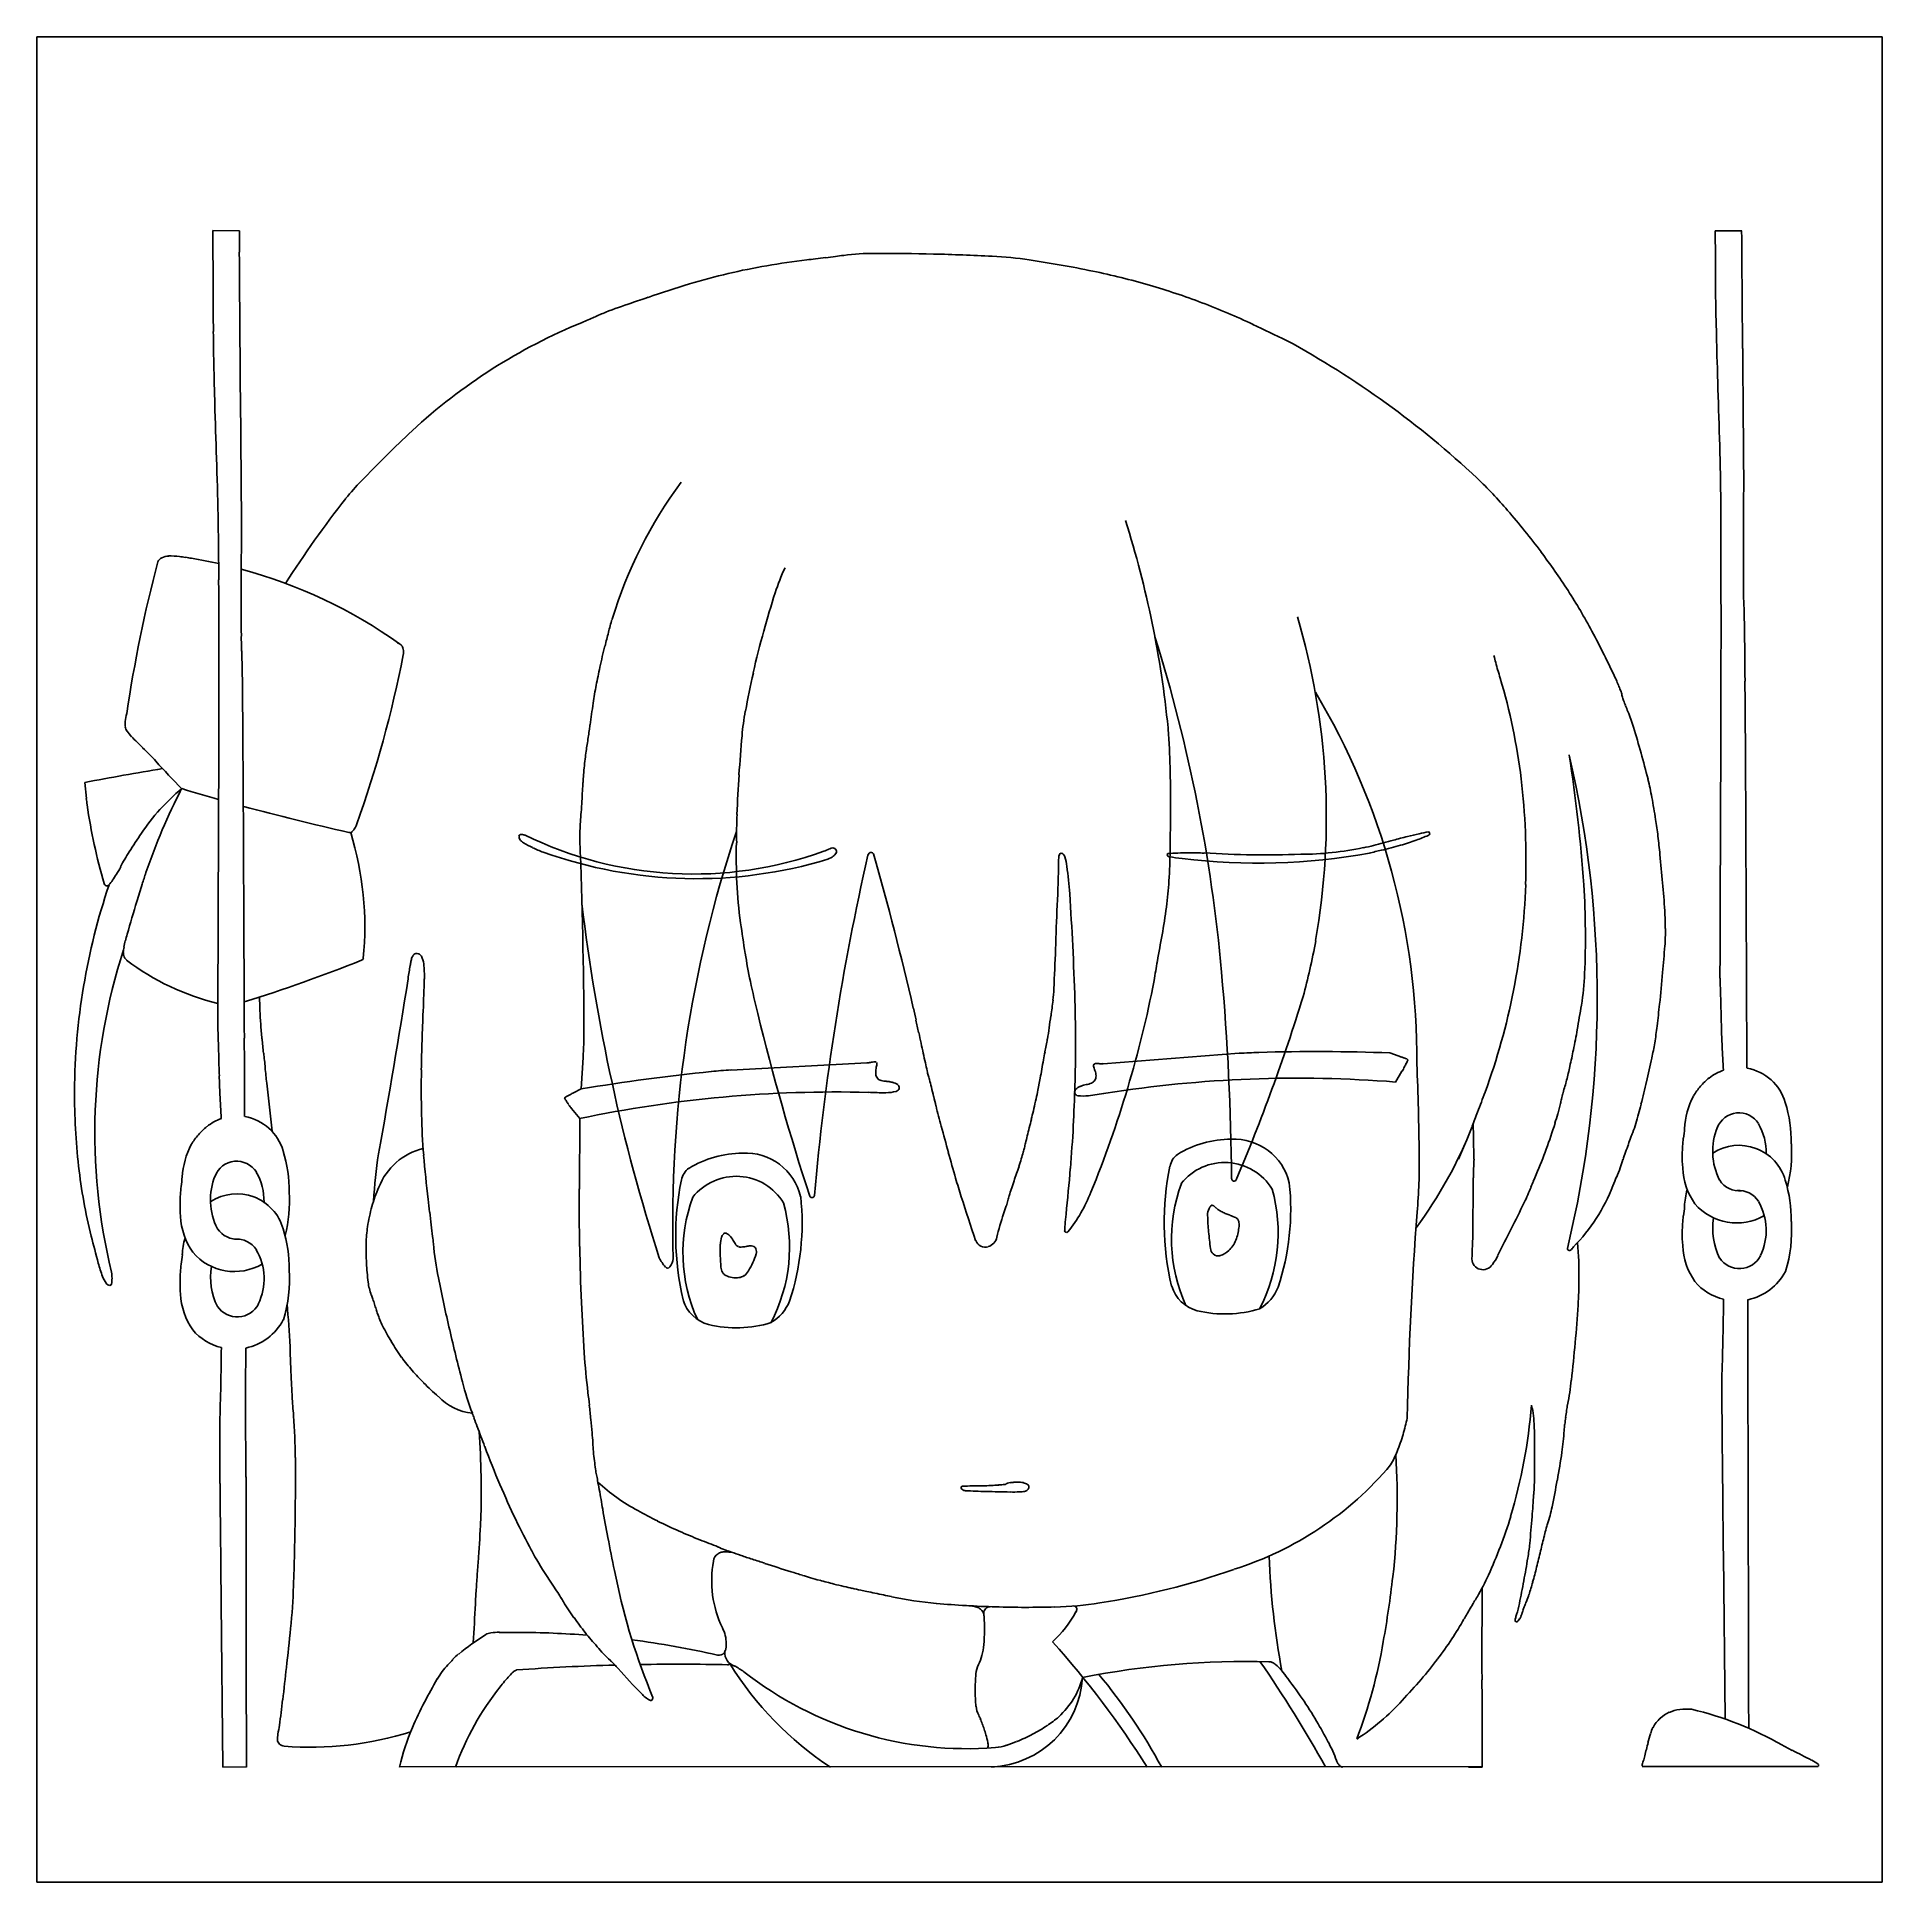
# Model space of a CAD drawing. Extents: x -50 to 50, y -50 to 50.
import ezdxf

# ---------------------------------------------------------------- set-up
doc = ezdxf.new("R2010")
doc.units = 0
doc.header["$MEASUREMENT"] = 0
doc.layers.get('0').update_dxf_attribs({"linetype": 'CONTINUOUS'})

msp = doc.modelspace()

# ---------------------------------------------------------------- linework, layer by layer
at = {"linetype": 'CONTINUOUS'}
for p, q in [((50, 50), (-50, 50)), ((-50, 50), (-50, -50)), ((50, -50), (50, 50)), ((40.96, 39.49), (42.39, 39.49)), ((-30.35, -43.76), (28.32, -43.73)), ((37.01, -43.73), (46.54, -43.73)), ((-50, -50), (50, -50))]:
    msp.add_line(p, q, dxfattribs=at)
for p, q in [((-40.45, 36.27), (-40.46, 39.5)), ((-40.46, 39.5), (-39.02, 39.49)), ((40.96, 38.9), (40.96, 39.49)), ((-47.32, 8.72), (-47.41, 9.59)), ((-20.4, -5.31), (-20.5, -7.01)), ((-5, -5.6), (-12.39, -5.99)), ((7.78, -5.65), (15.16, -5.08)), ((23.33, -5.06), (23.78, -5.22)), ((23.98, -6.05), (23.62, -6.64)), ((-20.5, -7.01), (-20.92, -7.22)), ((-21.02, -8.08), (-20.58, -8.62)), ((-20.58, -8.62), (-20.6, -12.44)), ((41.49, -41.16), (41.4, -32.26)), ((-39.92, -43.78), (-40.01, -34.89)), ((28.32, -43.78), (28.32, -41.62)), ((-38.64, -43.76), (-39.92, -43.78)), ((27.59, -43.78), (27.96, -43.78)), ((27.96, -43.78), (28.32, -43.78))]:
    msp.add_line(p, q)
for points in [[(-42.15, 9.26, 0.00398), (-40.15, 8.68, 0.00398)], [(-38.81, 8.3, 0.01125), (-33.1, 6.89, 0.05308), (-33, 6.87)]]:
    msp.add_lwpolyline(points, format="xyb")
for centre, radius, start, end in [((911.91, 31.85), 950.96, 179.53968, 179.6096), ((21580.31, 201.43), 21538.53, 180.430801, 180.447766), ((21498.9, 198.81), 21538.53, 180.42691, 180.447766), ((-28.88, 211.68), 174.98, 276.9185, 277.1003), ((-28.29, 206.9), 170.18, 277.1003, 277.2829), ((-15.91, 110.08), 72.56, 277.2829, 277.6282), ((-4.59, 25.56), 12.71, 89.9699, 97.6282), ((-4.65, -94.29), 132.56, 88.5997, 89.97), ((-4.41, -84.2), 122.47, 87.1044, 88.5998), ((0.73, 17.37), 20.77, 81.5489, 87.1043), ((349.91, 39.87), 308.95, 180.1806, 180.5963), ((-4.06, 1.16), 37, 103.2402, 106.611), ((-4.48, 2.96), 35.15, 99.7755, 103.2402), ((-3.64, -1.93), 40.11, 96.6373, 99.7755), ((-19.57, 134.93), 97.67, 276.6373, 276.9185), ((-5.34, -23.46), 62.05, 78.318, 81.5488), ((-1.12, -3.06), 41.22, 73.9285, 78.3179), ((268.5, 37.25), 308.95, 180.1806, 180.5963), ((-0.25, -11.61), 50.32, 106.6109, 109.2876), ((0.1, 1.16), 36.82, 69.2651, 73.9285), ((243.95, 38.77), 202.99, 180.5964, 181.1659), ((-3.4, -2.45), 40.71, 112.791, 113.7398), ((-10.11, 11.78), 25, 107.8911, 111.2476), ((-33.9, 84.43), 51.44, 288.2538, 288.7875), ((-35.41, 88.85), 56.11, 288.7875, 289.2876), ((-0.22, 0.32), 37.72, 64.6848, 69.2651), ((162.54, 36.14), 202.99, 180.5964, 181.1659), ((-8.8, 6.07), 30.75, 112.2556, 132.745), ((1.68, -14.01), 53.34, 113.7398, 114.5147), ((-113.14, -238.39), 301.79, 64.3015, 64.6849), ((304.81, 40.01), 263.86, 181.1659, 181.6529), ((-6.34, -10.57), 50.26, 46.8237, 61.388), ((6381.58, 82.66), 6339.33, 180.447826, 180.513372), ((223.4, 37.38), 263.86, 181.1659, 181.6529), ((861.71, 56.08), 820.99, 181.6529, 181.86191), ((6300.17, 80.04), 6339.33, 180.447826, 180.513372), ((780.3, 53.45), 820.99, 181.6529, 181.86191), ((-176.64, 22.32), 217.91, 0.2324, 1.8619), ((-1.16, -2.54), 42.25, 132.434, 135.0485), ((33.17, -36.81), 90.76, 135.0485, 136.2753), ((-258.05, 19.7), 217.91, 0.2324, 1.8619), ((11.44, 8.72), 24.03, 40.5427, 46.2656), ((-20.35, 14.38), 16.71, 136.2752, 140.5708), ((4.69, 11.25), 24.59, 143.5426, 163.0013), ((287.42, 22.5), 244.94, 179.2135, 180.5531), ((11.69, -10.46), 57.24, 141.7414, 147.4055), ((-9.14, -8.89), 51.12, 37.3137, 40.5427), ((206.01, 19.88), 244.94, 179.2135, 180.5531), ((-43.75, 7.11), 55.32, 5.6435, 17.553), ((-1196.62, 18.18), 1237.89, 359.78196, 0.23253), ((5.94, 2.6), 32.15, 32.7441, 37.3139), ((30.16, 2.19), 76.11, 165.264, 171.5788), ((-43.02, 21.35), 0.47, 116.9864, 154.9892), ((-42.83, 20.98), 0.885, 91.5415, 116.9864), ((-42.75, 17.69), 4.18, 83.4966, 91.5415), ((-43.2, 13.73), 8.16, 81.1774, 83.4966), ((-43, 14.97), 6.91, 78.5484, 81.1775), ((-46.13, -5.28), 27.4, 77.3822, 80.5449), ((-46.13, -5.28), 27.4, 54.8219, 74.7503), ((1.12, 16.32), 11.66, 155.0986, 162.255), ((-1278.03, 15.56), 1237.89, 359.78196, 0.23253), ((85.13, 20.72), 42.65, 180.7812, 181.8476), ((41.25, 3.47), 53.8, 162.255, 164.5555), ((6.13, 2.73), 31.92, 28.1555, 32.7441), ((-14.84, 17.49), 57.38, 0.6187, 1.8476), ((19.54, 7.5), 39.9, 164.0972, 165.1375), ((-18.73, 7.7), 38.61, 350.0419, 16.3629), ((-1469.96, 1.78), 1512.59, 0.50382, 0.61864), ((3.72, 18.09), 42.65, 180.7812, 181.8476), ((-30.56, 16.73), 0.433, 43.9703, 75.345), ((-30.52, 16.77), 0.375, 9.0327, 43.9703), ((30.39, 4.62), 51.12, 165.1375, 166.0013), ((44.72, 2.52), 57.4, 164.5555, 166.8933), ((-71.7, -8.32), 86.24, 5.0811, 17.4127), ((-9.48, -5.63), 49.63, 24.8589, 28.1555), ((-96.25, 14.87), 57.38, 0.6187, 1.8476), ((-91.1, 28.3), 62.08, 340.2329, 349.0497), ((-31.13, 16.67), 0.994, 350.1006, 9.0327), ((34.74, 3.54), 55.61, 166.0012, 167.2214), ((52.93, 22.37), 24.68, 193.8297, 194.7361), ((55.86, 23.14), 27.71, 194.7361, 195.649), ((-1551.37, -0.84), 1512.59, 0.50382, 0.61864), ((7.47, 9.72), 27.64, 167.2213, 169.2796), ((26.58, 6.74), 38.76, 166.8932, 170.0306), ((54.09, 22.65), 25.87, 195.649, 196.6102), ((-2.35, 5.81), 33.03, 6.9073, 16.6101), ((23.7, 9.75), 13.06, 23.4399, 24.859), ((-1360.55, 2.74), 1403.17, 0.35625, 0.50385), ((7.41, 9.74), 27.58, 169.2795, 171.3407), ((-14.2, -5.48), 38.99, 359.7374, 30.804), ((27.71, 11.48), 8.69, 21.5146, 23.44), ((26.28, 10.92), 10.22, 20.1499, 21.5147), ((35.65, 14.36), 0.243, 0, 20.1498), ((36.17, 14.36), 0.274, 180, 198.0798), ((47.93, 18.2), 12.65, 198.0798, 199.228), ((45.85, 17.48), 10.44, 199.2279, 200.8922), ((-28.67, 10.09), 16.78, 168.8313, 170.3853), ((34.62, 5.59), 55.1, 171.3407, 172.5687), ((4.01, 10.71), 15.86, 170.0306, 174.859), ((50.84, 19.38), 15.78, 200.8922, 202.1137), ((26.82, 9.62), 10.15, 16.9907, 22.1137), ((9647.84, -29.99), 9606.67, 179.740803, 179.827153), ((-44.41, 12.76), 0.811, 170.3853, 189.9163), ((-44.6, 12.72), 0.624, 189.9162, 213.6829), ((-43.4, 13.52), 2.06, 213.6829, 224.4962), ((-19.07, 37.43), 36.17, 224.4962, 225.8365), ((-1441.96, 0.12), 1403.17, 0.35625, 0.50385), ((-102.95, 24.5), 83.76, 351.2444, 351.5094), ((-94.59, 23.25), 75.31, 351.5093, 351.7756), ((-37.2, 14.96), 17.32, 351.7757, 352.5686), ((81.24, 3.76), 93.4, 174.859, 176.1596), ((-14.9, 10.29), 26.3, 2.6051, 4.9313), ((-22.86, -5.56), 62.1, 15.6481, 16.9906), ((-60.76, -5.5), 23.67, 44.5111, 45.8364), ((-53.48, 1.66), 13.46, 42.489, 44.511), ((-8.92, 9.58), 11.44, 170.9413, 172.9585), ((-89.32, 22.4), 69.97, 350.9412, 351.2444), ((-33.79, 9.43), 45.21, 0.8743, 2.6051), ((-23.21, -2.09), 57.77, 346.4158, 13.1799), ((-48.75, -1.76), 82.79, 4.0205, 8.9267), ((-21.4, -5.15), 60.58, 14.2576, 15.648), ((-1892.99, -0.57), 1935.62, 0.24035, 0.35632), ((-2.8, -228.47), 242.21, 99.598, 100.6136), ((-5.62, 45.07), 51.16, 222.1388, 224.4314), ((9566.43, -32.61), 9606.67, 179.740803, 179.827153), ((-7.23, 8.91), 13.19, 175.2146, 177.0427), ((4.73, 7.91), 25.19, 174.088, 175.2146), ((4.39, 7.94), 24.85, 172.9584, 174.088), ((78.8, 3.92), 90.95, 176.1596, 177.5182), ((-142.48, 7.77), 153.92, 0.1792, 0.8743), ((-35.15, 0.75), 11.02, 129.478, 146.4558), ((-11.22, -6.59), 34.76, 152.8681, 161.0184), ((-174.96, 18.32), 154.8, 356.3904, 356.6012), ((-77.86, 12.56), 57.53, 356.6013, 357.0427), ((-5.83, 5.39), 36.53, 357.9103, 6.9073), ((24.06, 6.4), 13.67, 10.0581, 14.2577), ((-37.26, 9.8), 10.12, 186.0828, 188.0632), ((-13.47, 13.44), 34.19, 188.5191, 195.8349), ((-1974.4, -3.2), 1935.62, 0.24035, 0.35632), ((-183.25, 18.85), 163.11, 356.1814, 356.3904), ((-115.35, 7.86), 126.78, 359.1227, 0.1792), ((-39.24, -4.83), 77.96, 9.1678, 10.0582), ((-34.58, 8.41), 2.23, 317.8846, 322.9039), ((-33.5, 7.59), 0.871, 322.9038, 340.8123), ((-6.84, 6.47), 13.74, 175.8837, 179.8521), ((-122, 14.76), 101.72, 355.8837, 356.1814), ((12.26, 6.81), 24.34, 177.5182, 181.1397), ((11.73, 3.4), 26.33, 7.1676, 9.1679), ((26456.64, 118.39), 26414.26, 180.240431, 180.26037), ((-18.75, -10.76), 31.05, 145.4673, 147.6963), ((-33.01, 6.99), 0.116, 274.8917, 317.8846), ((-49.67, 1.77), 17.44, 354.3886, 17.0202), ((-23.77, 6.67), 0.108, 100.684, 174.7099), ((-23.61, 6.65), 0.259, 174.7099, 213.5987), ((-23.32, 6.85), 0.609, 213.5987, 240.2147), ((-23.72, 6.41), 0.366, 66.8287, 100.684), ((-19.87, 12.88), 7.56, 240.2147, 244.4225), ((-14.42, 25.4), 20.77, 243.8582, 289.874), ((-19.97, 12.67), 7.33, 244.4225, 249.2575), ((-329.48, -5.29), 309.13, 0.2581, 2.1858), ((50.91, -14.2), 66.45, 161.4524, 181.7331), ((15.31, 5.54), 27.41, 178.3577, 187.4398), ((-3.25, -3.6), 10.32, 111.5315, 113.518), ((-6.81, 5.44), 0.606, 95.8558, 111.5315), ((-6.85, 5.88), 0.164, 58.4888, 95.8557), ((-6.9, 5.8), 0.255, 31.7175, 58.4888), ((18.45, 22.11), 16.41, 270.1494, 282.1056), ((20.81, 12.47), 6.5, 279.5633, 284.5253), ((1.55, 86.8), 83.28, 284.5252, 285.2925), ((17.27, 29.66), 24.39, 283.2704, 285.7799), ((33.45, -29.88), 37.68, 104.0861, 105.2925), ((20.64, 17.73), 11.99, 285.7798, 290.0476), ((28.2, -8.93), 16.08, 101.8067, 104.0861), ((20.23, 18.86), 13.19, 290.0477, 293.0961), ((31.23, -23.41), 30.88, 100.8402, 101.8067), ((25.35, 6.84), 0.132, 293.0961, 13.9253), ((25.43, 6.86), 0.0501, 13.9253, 100.8403), ((4.64, 2.51), 33.47, 5.4541, 7.1677), ((-53.1, 9.01), 8.62, 329.4028, 332.4132), ((-35.39, -0.24), 11.37, 147.6963, 152.4132), ((-14.26, 28.99), 24.61, 250.2892, 286.8329), ((131.35, -25.22), 139.77, 167.2383, 174.8978), ((-7.58, 6.59), 1.24, 291.1867, 306.6199), ((-7.21, 6.09), 0.616, 306.62, 329.2565), ((-6.82, 5.85), 0.156, 329.2565, 31.7175), ((-4.76, 5.6), 0.208, 92.7608, 165.7365), ((-4.77, 5.69), 0.116, 22.2035, 93.1715), ((-158.06, -38.34), 159.6, 12.9251, 16.0309), ((-359.49, 15.3), 365, 358.0605, 358.4309), ((7.29, 5.25), 1.93, 166.5783, 178.4309), ((5.51, 5.67), 0.0902, 60.2299, 166.5782), ((5.39, 5.47), 0.329, 15.3318, 60.2299), ((1.42, 4.38), 4.45, 8.6317, 15.3318), ((-11.31, 2.45), 17.32, 3.6861, 8.6316), ((11.31, 5.69), 0.0501, 93.0849, 180), ((11.39, 5.69), 0.132, 180, 260.8292), ((12.97, -25.09), 30.88, 92.1186, 93.085), ((-21.96, 6.43), 33.38, 356.2722, 359.1227), ((13.47, 18.59), 13.19, 260.8292, 263.8776), ((12.42, -10.3), 16.08, 89.8392, 92.1186), ((16.19, 39.09), 33.87, 263.0101, 280.2451), ((12.36, -31.9), 37.68, 88.6328, 89.8392), ((16.64, 60.48), 54.81, 266.4653, 271.9339), ((29.36, -21.64), 28.32, 103.2705, 104.625), ((-137.31, -11.05), 176.07, 4.9531, 5.4541), ((-12.37, -7.34), 35.59, 161.3491, 179.6478), ((-46.19, 4.17), 0.18, 198.9583, 270), ((-46.19, 4.12), 0.124, 270, 321.4884), ((-50.24, 7.34), 5.3, 321.4883, 324.9494), ((-50.08, 7.23), 5.11, 324.9495, 329.4029), ((31.31, -19.61), 79.23, 162.6035, 163.3156), ((-16.88, -4.51), 28.73, 161.2802, 162.6035), ((26375.23, 115.77), 26414.26, 180.240431, 180.26037), ((-11.32, 5.74), 22.72, 352.6808, 356.2722), ((-6.4, 5.41), 37.11, 348.9831, 357.9103), ((-16.14, 1.2), 50.06, 0.4391, 3.2506), ((-43.59, -2.92), 82, 3.891, 4.9532), ((757.18, -237.16), 837, 163.31555, 163.44183), ((79.86, 14.89), 101.02, 186.7445, 197.9011), ((-179.8, -8.41), 186.16, 2.8199, 3.686), ((-378.37, 15.93), 383.88, 357.704, 358.0606), ((-19.04, 6.73), 30.5, 349.8007, 352.6807), ((24.01, 1.67), 14.24, 0.0118, 3.8911), ((-40.11, -0.18), 5.24, 166.7893, 170.6619), ((-39.01, -0.44), 6.36, 163.4418, 166.7893), ((55.13, 11.17), 67.62, 187.8068, 189.2225), ((546.39, -95), 544.01, 169.8007, 169.9515), ((-12.57, 6.81), 32.4, 346.8728, 349.7022), ((-14.32, 1.22), 48.24, 357.6455, 0.4391), ((24.76, 1.67), 13.5, 355.9908, 0.0119), ((-14.61, -9.37), 32.25, 162.1423, 193.5923), ((-44.86, 0.33), 0.454, 174.3534, 194.655), ((-40.71, -0.08), 4.63, 170.6618, 174.3534), ((-44.85, 0.33), 0.461, 194.6549, 232.7549), ((-32.45, 0.11), 0.151, 287.0512, 342.1936), ((-28.14, -0.38), 1.61, 162.6585, 170.1029), ((-29.28, -0.03), 0.419, 142.4018, 162.6584), ((-29.42, 0.08), 0.24, 113.8468, 142.4017), ((-29.4, 0.02), 0.305, 90, 113.8467), ((-29.4, 0.06), 0.262, 26.3358, 90), ((-30.27, -0.37), 1.24, 6.0942, 26.3358), ((20.74, 5.59), 32.78, 189.2225, 191.9255), ((-635.81, 26.26), 641.53, 357.51153, 357.70404), ((-163.04, -7.58), 169.38, 1.8103, 2.8199), ((-30.23, 5.53), 68.62, 354.786, 355.9908), ((-37, 10.78), 13.54, 233.0565, 256.3498), ((-63.48, 77.45), 83.49, 287.2201, 291.8524), ((119.42, -25.08), 151.23, 170.7088, 170.8529), ((103.62, -22.5), 135.22, 170.5644, 170.7087), ((-1.92, -4.96), 28.23, 170.103, 170.5643), ((-35.32, -0.91), 6.32, 358.6106, 6.0942), ((183.08, -30.63), 175.04, 169.9514, 170.3025), ((-123.26, -12.98), 138.01, 0.4531, 5.1105), ((-45.95, 14.6), 66.68, 345.5736, 346.8728), ((19.84, -0.19), 14.05, 350.6475, 357.6454), ((-154.95, 16.91), 193.86, 354.2767, 354.7859), ((-615.94, 92.82), 593.53, 349.97136, 350.90056), ((-126.99, 1.32), 98.01, 357.5989, 358.6105), ((45.28, 10.77), 57.86, 191.9255, 193.692), ((-2.59, -1.26), 7.71, 352.9837, 357.5115), ((-50.13, 10.73), 61.83, 337.8168, 348.9313), ((-4.95, 5.13), 35.63, 339.7805, 348.9832), ((-92.45, -5.73), 133.75, 1.3783, 2.0241), ((-476.82, -6.63), 519.49, 0.0808, 0.5492), ((-19.24, -1.98), 18.69, 180.1456, 184.6695), ((119.96, -9.04), 149.16, 177.599, 178.8221), ((118.1, 28.51), 132.81, 193.692, 198.1373), ((-256.84, -59.17), 260.55, 12.387, 12.5314), ((-83.97, 8.75), 89.71, 352.44, 352.9837), ((-70.02, -4.64), 76.31, 359.978, 1.8103), ((-76.32, 27.09), 99.3, 336.8529, 342.9568), ((-78.89, 16.07), 114.11, 349.9704, 350.6474), ((-8.36, 2.22), 46.53, 352.8065, 354.2767), ((154.73, 0.22), 113.5, 181.3783, 181.9668), ((-173.86, -8.35), 133.75, 1.3783, 2.0241), ((9.72, 0.13), 47.73, 184.366, 185.3233), ((-47.98, -3.71), 27.63, 356.6946, 359.6296), ((-268.82, -61.81), 272.81, 12.2437, 12.387), ((-163.68, -38.99), 165.23, 12.0352, 12.2437), ((-22.87, 0.54), 28.06, 350.0441, 351.3043), ((-28.19, 1.35), 33.43, 351.3044, 352.44), ((-18.79, 5.44), 53.08, 348.7704, 349.9704), ((12.36, -0.4), 25.65, 350.742, 352.8066), ((107.79, -1.4), 66.54, 181.9668, 182.8448), ((-558.23, -9.25), 519.49, 0.0808, 0.5492), ((6.14, -0.2), 44.13, 185.3233, 186.3386), ((80.27, 13.02), 84.2, 192.0352, 192.4108), ((-41.08, 3.73), 46.54, 349.1814, 350.044), ((-68.61, -4.64), 74.9, 358.329, 359.978), ((19.35, -115.25), 110.26, 87.93, 91.6253), ((-2.59, 2.23), 36.56, 347.324, 348.7704), ((21.4, -1.87), 16.49, 347.8679, 350.742), ((170.93, 1.74), 129.76, 182.8447, 183.4184), ((73.32, -2.41), 113.5, 181.3783, 181.9668), ((-3575.29, -398.04), 3559.34, 6.32578, 6.33862), ((-4496.86, -500.2), 4486.54, 6.31504, 6.32582), ((22.66, -7.04), 51.83, 178.8222, 181.5131), ((-10.08, -41.71), 35.8, 93.6858, 94.5615), ((-5.07, -4.29), 1.31, 272.3569, 280.7108), ((-4.22, -8.8), 3.28, 96.5085, 100.7108), ((-4.58, -5.64), 0.0981, 43.6195, 96.5086), ((-3.45, -6.12), 1.09, 168.6901, 184.923), ((-8.08, -5.19), 3.63, 348.69, 352.5972), ((-4.58, -5.65), 0.103, 352.5971, 43.6196), ((68.93, 10.52), 72.59, 192.4108, 192.8306), ((63.71, 9.34), 67.24, 192.8306, 193.2167), ((280.77, -57.54), 281.08, 169.4239, 169.5236), ((293.71, -59.95), 294.25, 169.3249, 169.4239), ((180.71, -38.65), 179.26, 169.1814, 169.3248), ((7.37, -5.75), 0.103, 143.7519, 194.7744), ((10.78, -4.85), 3.63, 194.7743, 198.6815), ((7.37, -5.74), 0.0981, 90.8629, 143.752), ((7.42, -8.92), 3.28, 86.6607, 90.863), ((7.68, -4.34), 1.31, 266.6607, 275.0146), ((17.46, -40.81), 35.8, 92.8101, 93.6858), ((17.14, -34.42), 29.4, 91.7951, 92.8101), ((19.65, -16.83), 12.32, 69.5649, 70.4276), ((21.05, -13.07), 8.31, 68.4062, 69.5649), ((18.37, -2.62), 6.58, 328.5854, 330.8996), ((20.45, -14.58), 9.94, 67.5953, 68.4062), ((21.15, -4.17), 3.39, 330.8996, 334.695), ((20.33, -3.78), 4.3, 334.695, 337.0988), ((24.15, -5.61), 0.234, 55.5471, 67.5954), ((24.26, -5.44), 0.0316, 337.0987, 55.5469), ((-152.86, -12.84), 177.79, 0.7319, 2.3142), ((16.37, -2.04), 17.13, 344.7738, 347.3241), ((-33, 9.82), 72.13, 346.8223, 347.8679), ((42.25, -8.46), 2.6, 108.8204, 128.5843), ((42.25, -8.46), 2.6, 15.7542, 80.4984), ((26.38, -4.02), 66.54, 181.9668, 182.8448), ((-351.49, -41.62), 315.89, 5.871, 6.3465), ((-2.41, -115.78), 110.26, 95.7462, 99.4416), ((-10.59, -35.33), 29.4, 94.5614, 95.5765), ((-4.14, -6.18), 0.399, 184.9229, 219.3261), ((-4.14, -6.18), 0.399, 219.3261, 253.7459), ((-3.95, -5.51), 1.09, 253.7459, 270), ((-3.95, -7.47), 0.867, 79.9476, 90), ((-4.04, -8.02), 1.42, 73.0161, 79.9477), ((-3.92, -7.66), 1.05, 56.7659, 73.5609), ((-3.48, -6.94), 0.215, 284.5487, 346.6737), ((-3.46, -6.94), 0.193, 346.6737, 53.825), ((4.25, -4.63), 6.17, 193.2167, 195.4443), ((-12.37, -9.22), 11.08, 14.217, 15.4442), ((-109.51, -33.83), 111.29, 13.9915, 14.217), ((-119.14, -36.23), 121.21, 13.7492, 13.9914), ((-10.28, -4.16), 14.82, 348.2244, 349.7276), ((110.35, -26.02), 107.78, 169.5236, 169.7276), ((-74.77, -4.46), 81.06, 356.775, 358.3291), ((6.98, -7.83), 1.05, 113.8106, 130.6056), ((7.14, -8.17), 1.42, 107.4239, 114.3555), ((6.98, -7.64), 0.867, 97.3715, 107.4239), ((6.72, -5.7), 1.09, 277.3716, 293.6256), ((7, -6.33), 0.399, 293.6257, 328.0454), ((6.31, -6.36), 1.09, 2.4486, 18.6815), ((7, -6.33), 0.399, 328.0454, 2.4486), ((18.33, -73.55), 67.12, 85.4761, 98.9161), ((103.56, -25.67), 73.21, 165.1223, 165.4148), ((88.79, -21.75), 57.92, 164.7738, 165.1224), ((-22.51, 7.37), 61.36, 345.642, 346.8223), ((43.32, -9.61), 4.18, 139.0374, 148.0154), ((43.21, -9.51), 4.03, 129.9569, 139.0374), ((-12.48, -7.29), 35.48, 179.7355, 186.3383), ((89.52, -0.88), 129.76, 182.8447, 183.4184), ((-21.37, -7.51), 0.0316, 131.8247, 210.2729), ((-17.68, -5.36), 4.3, 210.2727, 212.6765), ((-21.24, -7.66), 0.234, 119.7762, 131.8244), ((-16.42, -16.09), 9.94, 118.9654, 119.7762), ((-18.45, -5.85), 3.39, 212.6766, 216.4719), ((-17.21, -14.66), 8.31, 117.8067, 118.9654), ((-15.89, -3.96), 6.58, 216.4719, 218.7861), ((-15.34, -18.21), 12.32, 116.944, 117.8066), ((-6.75, -74.3), 67.12, 88.4554, 101.8955), ((-4.11, 8.56), 15.78, 266.991, 270.4145), ((-4.01, -4.91), 2.31, 270.4145, 284.5486), ((-134.91, -40.09), 137.45, 13.5287, 13.7492), ((43.85, 2.92), 46.41, 193.5288, 194.9254), ((-39.78, 2.02), 44.96, 346.8554, 347.5365), ((-37.14, 1.44), 42.26, 347.5364, 348.2244), ((6.43, -7.18), 0.193, 133.5465, 200.6978), ((6.45, -7.17), 0.215, 200.6979, 262.8229), ((6.71, -5.09), 2.31, 262.8229, 276.957), ((5.08, 8.28), 15.78, 276.957, 280.3805), ((-137.32, 53.88), 176.69, 339.4067, 339.7805), ((16.22, -3.89), 16.81, 344.518, 346.522), ((49.07, -11.76), 16.97, 165.7096, 166.522), ((96.89, -23.94), 66.32, 165.4147, 165.7096), ((-21.23, 7.04), 60.04, 344.616, 345.642), ((43.74, -9.44), 4.46, 152.8055, 176.5296), ((37.64, -9.93), 7.44, 359.5869, 17.0126), ((-39.16, -11.08), 2.6, 108.8204, 128.5843), ((-39.16, -11.08), 2.6, 15.7542, 80.4984), ((11.24, -7.34), 40.41, 181.5131, 184.6305), ((106.33, -34.37), 105.61, 165.9167, 166.164), ((-24.53, -1.54), 29.3, 345.9167, 346.8554), ((-17.24, 8.76), 48.41, 338.4272, 339.4068), ((-511.89, -19.71), 539.84, 0.943, 1.1477), ((5.94, -0.78), 27.55, 336.7647, 342.9198), ((22.28, -5.56), 10.52, 341.6722, 344.518), ((32.74, -7.81), 4.06, 337.2842, 344.616), ((42.24, -9.57), 1.26, 32.4397, 158.8873), ((40.57, -10.47), 3.15, 358.9374, 29.9504), ((-38.09, -12.24), 4.18, 139.0374, 148.0154), ((-38.2, -12.14), 4.03, 129.9569, 139.0374), ((125.41, 24.66), 130.81, 194.9254, 195.5701), ((19.65, -13.77), 16.52, 166.6397, 167.5232), ((99.22, -32.67), 98.3, 166.4034, 166.6397), ((110.8, -35.47), 110.22, 166.1639, 166.4034), ((-83.36, -3.98), 89.67, 355.3002, 356.775), ((14.7, -15.22), 5.48, 89.8058, 121.7334), ((14.89, -12.8), 3.06, 13.2235, 93.2183), ((5.73, -0.43), 23.68, 323.4121, 338.6695), ((-114.71, 49.32), 153.99, 337.0107, 337.4226), ((69.02, -21.93), 34.87, 159.3563, 160.0209), ((43.43, -12.29), 7.53, 157.2842, 159.3564), ((50.95, -10.93), 11.79, 173.8978, 178.1633), ((54.42, -11.3), 15.27, 171.9671, 173.8977), ((44.31, -10.39), 3.49, 158.0776, 206.7299), ((37.39, -10.46), 7.71, 345.8391, 3.5094), ((-37.67, -12.06), 4.46, 152.8055, 176.5296), ((-39.17, -12.19), 1.26, 32.4397, 158.8873), ((-43.77, -12.56), 7.44, 359.5869, 17.0126), ((-8.11, -14.23), 23.67, 171.0242, 177.2358), ((-28.25, -13.59), 3.45, 103.67, 158.8754), ((29.13, -5.89), 58.36, 184.6305, 186.9974), ((-11.78, -15.98), 5.48, 89.8058, 121.7334), ((-11.59, -13.55), 3.06, 13.2235, 93.2183), ((124.95, 24.53), 130.34, 195.57, 196.2094), ((-18.13, -4.18), 22.48, 341.7705, 342.8527), ((-15.8, -4.9), 20.04, 342.8527, 343.9338), ((-0.36, -9.34), 3.97, 343.9338, 347.5232), ((12.38, -11.37), 0.984, 124.7794, 170.1477), ((-6.78, -10.97), 31.7, 355.0629, 0.732), ((57.48, -12.24), 29.63, 177.2618, 179.2046), ((21.89, -6.12), 14.84, 339.6444, 341.424), ((67.79, -21.55), 33.58, 160.6836, 161.4241), ((72.84, -23.32), 38.93, 160.0208, 160.6836), ((45.41, -10.75), 6.24, 178.1633, 185.0271), ((42.25, -12.67), 2.6, 15.7542, 123.1352), ((-19.77, -8.1), 28.14, 186.3382, 194.1934), ((-27, -13.92), 15.27, 171.9671, 173.8977), ((-37.1, -13.02), 3.49, 158.0776, 206.7299), ((-40.84, -13.09), 3.15, 358.9374, 29.9504), ((-0.31, -14.98), 15.07, 168.3923, 193.3211), ((-14.1, -12.12), 0.984, 124.7794, 170.1477), ((36.23, -1.26), 37.95, 196.2094, 197.8118), ((33.12, -22.08), 31.8, 161.525, 162.3193), ((27.53, -20.21), 25.91, 160.5986, 161.525), ((-15.98, -4.89), 20.22, 340.5987, 341.7705), ((-113.99, -1.46), 120.4, 354.1178, 355.3002), ((26.16, -14.23), 15.07, 168.3923, 193.3211), ((146.26, -13.48), 118.43, 179.2046, 179.8984), ((89.51, -36.12), 63.19, 157.2187, 157.575), ((11.68, -2.35), 25.72, 337.3309, 338.4908), ((10.99, -2.08), 26.47, 338.4908, 339.6445), ((42.84, -11.14), 3.65, 182.551, 215.2632), ((42.27, -11.25), 1.29, 213.8118, 275.0588), ((37.64, -14.14), 7.44, 359.5869, 17.0126), ((-30.46, -13.55), 11.79, 173.8978, 178.1633), ((-39.16, -15.3), 2.6, 15.7542, 123.1352), ((-44.02, -13.08), 7.71, 345.8391, 3.5094), ((-23.6, -15.72), 8.57, 156.8097, 164.1802), ((117.84, -13.09), 138.45, 179.7296, 181.0174), ((-22.05, -14.28), 13.52, 341.7504, 6.0721), ((88.22, 14.73), 92.34, 197.3866, 198.9337), ((9.36, -14.82), 6.97, 163.1196, 165.4098), ((30.14, -21.13), 28.68, 162.3193, 163.1196), ((-0.3, -9.75), 7.95, 320.9526, 338.8921), ((4.43, -13.53), 13.52, 341.7504, 6.0721), ((17.91, -7.08), 14.08, 334.3779, 338.0876), ((67.04, -26.84), 38.88, 157.5749, 158.0876), ((26.28, -8.73), 9.79, 315.5991, 338.8594), ((43.74, -13.65), 4.46, 164.7978, 176.5296), ((42.24, -13.78), 1.26, 32.4397, 95.1895), ((-36, -13.37), 6.24, 178.1633, 185.0271), ((-38.57, -13.76), 3.65, 182.551, 215.2632), ((-23, -15.89), 9.19, 164.1801, 171.1751), ((-228.61, -37.52), 201.31, 6.7992, 6.9974), ((-238.57, -38.71), 211.35, 6.6081, 6.7993), ((17.77, -19), 16.24, 161.2644, 165.9316), ((-31.22, -2.81), 35.36, 341.916, 342.6645), ((-3.29, -11.53), 6.11, 342.6645, 345.4098), ((33.31, -16.64), 27.68, 174.1178, 175.3375), ((14.22, -13.85), 0.775, 152.4504, 181.5724), ((29.14, -13.44), 15.7, 181.5724, 184.8394), ((14.82, -14.16), 1.45, 146.0327, 152.4505), ((13.69, -13.39), 0.0801, 93.1552, 146.0328), ((13.69, -13.43), 0.112, 51.6316, 93.1551), ((11.86, -15.74), 3.06, 47.8553, 51.6316), ((14.53, -12.78), 0.924, 227.8553, 237.9777), ((15.73, -10.86), 3.19, 237.9778, 242.0025), ((15.9, -10.55), 3.54, 242.0025, 245.9486), ((15.58, -11.26), 2.76, 245.9486, 250.6969), ((13.44, -17.38), 3.72, 65.7129, 70.6968), ((14.84, -14.28), 0.316, 35.4048, 65.7128), ((220.29, -28.7), 196.06, 175.611, 178.8731), ((-69.2, -13.09), 97.03, 359.1824, 359.8984), ((-73.72, 36.86), 115.7, 333.5913, 334.3779), ((50.95, -15.14), 11.79, 173.8978, 178.1633), ((54.42, -15.51), 15.27, 171.9671, 173.8977), ((42.12, -11.3), 2.98, 220.5467, 300.1907), ((40.57, -14.68), 3.15, 334.2093, 29.9504), ((48.37, 9.14), 98.43, 194.1933, 195.0697), ((-39.14, -13.87), 1.29, 213.8118, 275.0588), ((-43.77, -16.77), 7.44, 359.5869, 17.0126), ((-25.14, -15.56), 7.02, 171.1752, 178.5883), ((-216.05, -36.1), 188.67, 6.4195, 6.6081), ((-12.51, -15.17), 0.41, 134.6251, 163.7408), ((-12.69, -14.98), 0.154, 74.3018, 134.6252), ((-12.75, -15.2), 0.374, 40.4503, 74.3019), ((-13.96, -16.23), 1.97, 30.571, 40.4502), ((36.84, -16.92), 31.22, 175.3375, 175.8947), ((31.12, -13.27), 17.68, 184.8393, 187.7578), ((13.22, -14.42), 1.92, 335.7939, 356.3595), ((14.86, -14.26), 0.282, 2.5712, 35.4048), ((12.43, -14.37), 2.72, 356.3595, 2.5711), ((-26.72, -13.7), 54.55, 358.0804, 359.1823), ((-118.15, 58.93), 165.3, 333.0338, 333.5914), ((45.41, -14.96), 6.24, 178.1633, 185.0271), ((44.31, -14.61), 3.49, 170.2116, 206.7299), ((37.39, -14.67), 7.71, 343.1362, 3.5094), ((-37.67, -16.27), 4.46, 164.7978, 176.5296), ((-39.29, -13.93), 2.98, 220.5467, 300.1907), ((-39.17, -16.41), 1.26, 32.4397, 95.1895), ((-40.84, -17.3), 3.15, 334.2093, 29.9504), ((-18.57, -15.72), 13.59, 178.5883, 183.1111), ((-60.53, -18.61), 32.18, 5.7214, 6.4195), ((-9.53, -13.5), 19.08, 185.7214, 191.3314), ((106, -13.3), 126.6, 181.0173, 182.3945), ((-3.32, -15.78), 9.65, 177.914, 181.6172), ((-11.39, -15.49), 1.57, 163.7408, 177.9139), ((-10.14, -13.97), 2.47, 210.571, 216.9514), ((-11.85, -15.26), 0.334, 216.9515, 244.8735), ((-11.85, -15.27), 0.319, 244.8735, 273.6574), ((-11.97, -13.41), 2.18, 273.6573, 280.6253), ((-11.11, -18), 2.49, 95.3232, 100.6253), ((-11.3, -15.97), 0.45, 76.5187, 95.3232), ((-11.24, -15.74), 0.21, 46.2946, 76.5188), ((-14.8, -14.84), 3.94, 336.2046, 343.4875), ((-11.28, -15.78), 0.267, 20.9936, 46.2946), ((-11.43, -15.84), 0.424, 343.4875, 20.9936), ((14.11, -15.59), 0.52, 187.7577, 225), ((14.02, -15.68), 0.387, 225, 286.6128), ((13.82, -15.01), 1.08, 286.6129, 315.2984), ((13.22, -14.42), 1.93, 315.2984, 335.7938), ((-102.42, -11.16), 130.29, 357.7751, 358.0804), ((33.04, -15.67), 0.0942, 173.2043, 224.9999), ((33.05, -15.66), 0.109, 225, 304.1882), ((32.77, -15.24), 0.613, 304.1881, 326.4744), ((14.58, -17), 18.99, 359.0424, 4.9734), ((42.84, -15.35), 3.65, 182.551, 215.2632), ((-39.45, -14.51), 7.48, 195.0697, 200.8433), ((-48.24, -17.26), 2.31, 359.5948, 7.6734), ((-30.46, -17.76), 11.79, 173.8978, 178.1633), ((-26.99, -18.13), 15.27, 171.9671, 173.8977), ((-37.1, -17.23), 3.49, 170.2116, 206.7299), ((-44.02, -17.29), 7.71, 343.1362, 3.5094), ((-19.06, -15.75), 13.1, 183.1111, 187.5855), ((-14.1, -15.08), 2.43, 206.5367, 220.782), ((-15.82, -16.56), 0.16, 220.782, 322.0908), ((-16.41, -16.1), 0.907, 322.0909, 353.0175), ((-1.88, -15.74), 11.09, 181.6172, 184.812), ((-12.21, -16.61), 0.727, 184.8119, 208.155), ((-12.48, -16.76), 0.411, 208.155, 245.2154), ((-12.17, -16.43), 0.861, 305.0085, 328.4119), ((-14.66, -14.9), 3.78, 328.4118, 336.2047), ((28.37, -16.21), 0.602, 181.4474, 327.7615), ((25.42, -14.12), 4.22, 325.1918, 333.0339), ((42.27, -15.46), 1.29, 213.8118, 332.5796), ((42.12, -15.52), 2.98, 281.8945, 332.2483), ((-44.6, -16.47), 1.97, 200.8433, 213.2472), ((-46.04, -17.41), 0.249, 213.2472, 270), ((-46.04, -17.57), 0.091, 270, 351.5437), ((-48.17, -17.26), 2.24, 351.5437, 359.5948), ((-36, -17.59), 6.24, 178.1633, 185.0271), ((-28.65, -17.03), 3.43, 187.5856, 199.7015), ((73.4, 3.12), 103.66, 191.3314, 192.9333), ((-12.13, -15.99), 1.26, 245.2154, 261.2875), ((-12.11, -15.9), 1.35, 261.2875, 276.9101), ((-12.03, -16.63), 0.615, 276.9101, 305.0084), ((12.06, -17.31), 21.51, 356.2131, 0), ((42.12, -15.52), 2.98, 220.5467, 256.1547), ((-38.57, -17.97), 3.65, 182.551, 215.2632), ((-39.14, -18.08), 1.29, 213.8118, 332.5796), ((-351.49, -41.62), 315.89, 3.7456, 4.1689), ((-47.39, -23.74), 16.48, 18.8815, 19.7015), ((-66.66, -30.33), 36.85, 18.4321, 18.8815), ((-67.33, -30.55), 37.55, 17.9843, 18.4321), ((-50.74, -25.17), 20.1, 17.2695, 17.9843), ((86.15, -14.13), 106.73, 182.3944, 183.8632), ((-54.98, -12.87), 88.7, 354.8916, 356.2131), ((-99.01, -17.36), 140.42, 357.905, 359.5712), ((553.69, -21.66), 510.97, 179.638, 180.4217), ((-39.29, -18.14), 2.98, 281.8945, 332.2483), ((-27.57, -17.96), 4.15, 197.2695, 207.1691), ((-19.36, -13.75), 13.38, 207.1691, 211.3095), ((-39.29, -18.14), 2.98, 220.5467, 256.1547), ((53.11, -18.62), 89.42, 181.5164, 182.6633), ((-18.59, -13.28), 14.29, 211.3095, 215.4201), ((74.68, 3.42), 104.97, 192.9334, 194.5097), ((-55.75, -12.81), 89.47, 353.5903, 354.8916), ((-180.42, -19.98), 140.42, 357.905, 359.5712), ((472.28, -24.29), 510.97, 179.638, 180.4217), ((-22.82, -16.29), 9.09, 215.4202, 221.1884), ((20.47, -18.57), 40.9, 183.8633, 186.8691), ((14.81, -20.36), 51.08, 182.7028, 183.7197), ((-20.7, -14.43), 11.91, 221.1884, 225.5527), ((-12.09, -5.66), 24.21, 225.5527, 228.1204), ((-10.58, -18.65), 16.9, 194.5097, 200.5892), ((14.96, -20.75), 18.31, 349.3703, 353.5902), ((334.47, -23.11), 293.15, 179.8805, 180.5227), ((55.73, -17.7), 92.09, 183.7197, 184.3738), ((-26.09, -21.65), 2.96, 223.2964, 263.9623), ((-76.35, -30.23), 56.62, 6.1612, 6.8691), ((-68.26, -27.19), 32.26, 0.3516, 4.3738), ((2305.89, 851.55), 2491.43, 200.58916, 200.59558), ((19125.54, 7172.14), 20459.48, 200.59552, 200.596895), ((-103.07, -33.12), 83.49, 5.632, 6.1611), ((-97.41, -32.56), 77.81, 5.097, 5.6319), ((11.33, -21.99), 13.25, 343.5617, 347.531), ((1.8, -21.81), 29.29, 343.3752, 355.4031), ((26.15, -25.32), 4.99, 0.2403, 13.3572), ((52.68, -27.42), 20, 172.4992, 173.6082), ((52.34, -27.38), 19.66, 171.3865, 172.4992), ((41.68, -25.76), 8.88, 169.3703, 171.3866), ((253.06, -25.73), 293.15, 179.8805, 180.5227), ((22214.28, 8332.92), 23759.13, 200.596865, 200.59824), ((-72.77, -28.84), 46.85, 358.0546, 3.9909), ((22657.08, 8499.33), 24232.17, 200.59821, 200.599585), ((-45.55, -27.93), 25.74, 3.8766, 5.097), ((13.2, -22.54), 11.3, 338.5808, 343.5618), ((-58.76, -27.35), 89.93, 359.6163, 1.3107), ((14.47, -24.05), 18.36, 351.6826, 355.3838), ((43.4, -26.38), 10.67, 173.6082, 175.3839), ((3742.57, 7.99), 3701.39, 180.5227, 180.62308), ((-1942.03, -30.72), 1984.78, 359.99998, 0.15285), ((-203.76, -28.02), 167.77, 359.1659, 0.3516), ((26.73, -6.68), 56.04, 200.5996, 202.8615), ((0.54, -24.81), 20.46, 183.8765, 185.2184), ((4.53, -24.45), 24.47, 185.2183, 186.3917), ((18.85, -24.75), 5.23, 329.7266, 338.5808), ((-15.15, -29.2), 38.87, 353.7271, 3.4727), ((-16.63, -19.5), 49.8, 349.9245, 351.6825), ((2.05, -24.72), 21.97, 186.3918, 187.5728), ((-14.67, -26.95), 5.1, 187.5728, 191.0687), ((-52.47, -34.34), 33.42, 10.5207, 11.0687), ((9.36, -15.58), 18.32, 287.5249, 319.8672), ((-2.67, -27.06), 33.85, 356.7254, 358.4907), ((3661.16, 5.36), 3701.39, 180.5227, 180.62308), ((-2023.44, -33.34), 1984.78, 359.99998, 0.15285), ((15.63, -11.36), 43.99, 202.8615, 205.5735), ((-190.06, -59.89), 173.36, 10.3588, 10.5206), ((-12.08, -20.08), 11.16, 227.6165, 241.3048), ((-210.44, -63.62), 194.08, 10.1963, 10.3588), ((0.16, -28.62), 0.0776, 91.9677, 213.0573), ((0.32, -28.51), 0.272, 213.0573, 267.0216), ((1.5, -67.68), 39.16, 90.3728, 91.9676), ((2.7, 17.23), 46.08, 267.0217, 268.4408), ((1.14, -12.26), 16.26, 270.3727, 272.0104), ((8.1, 215.37), 244.29, 268.4408, 268.7452), ((1.38, -18.91), 9.6, 272.0103, 274.4403), ((1.03, -14.46), 14.06, 274.4402, 275.8236), ((2.44, -28.33), 0.129, 275.8236, 315), ((2.63, -28.51), 0.135, 103.4134, 135), ((3.04, -30.21), 1.88, 98.8037, 103.4135), ((3.08, -30.47), 2.14, 93.8768, 98.8037), ((2.93, -20.51), 8.35, 268.7452, 272.2461), ((3.13, -31.27), 2.95, 90.0001, 93.8768), ((3.13, -30.24), 1.92, 79.9199, 90), ((3.19, -27.11), 1.75, 272.2462, 281.3953), ((3.37, -28.87), 0.52, 53.3072, 79.9198), ((3.47, -28.53), 0.301, 281.3953, 315), ((3.59, -28.58), 0.166, 358.7768, 53.3072), ((3.53, -28.58), 0.224, 314.9999, 358.7768), ((-15.11, -26.35), 46.3, 355.233, 356.7254), ((-17.31, -19.38), 50.48, 348.2473, 349.9244), ((-192.6, -60.41), 175.95, 10.0214, 10.1963), ((75.11, -13.1), 95.91, 190.0214, 190.9533), ((-3.09, -3.77), 29.78, 241.1937, 243.5324), ((22.95, -27.76), 9.36, 342.4059, 348.2472), ((-202.87, -28.03), 166.88, 357.9708, 359.1659), ((-82.75, -27.97), 56.85, 355.5406, 357.5163), ((8.82, -14.62), 36.44, 205.5735, 208.5291), ((-1.87, -1.32), 32.52, 243.5324, 245.8079), ((-4.77, -7.78), 25.43, 245.8078, 248.5442), ((3.29, -21.9), 27.85, 339.1555, 342.6748), ((-68.55, -21.89), 99.93, 354.3934, 355.2329), ((63.02, -39.33), 32.36, 164.7654, 165.4573), ((37.76, -32.45), 6.18, 162.406, 164.7653), ((3271.3, -30.72), 3228.55, 180, 180.07105), ((156.93, 2.73), 179.25, 190.9533, 191.5368), ((-169.92, -427.99), 426.07, 68.4712, 68.5441), ((-129.89, -326.52), 316.99, 68.3801, 68.4711), ((-134.37, -337.8), 329.12, 68.3066, 68.3801), ((-18.17, -45.71), 14.76, 67.606, 68.3066), ((3.9, -22.14), 27.19, 335.6221, 339.1556), ((19.34, -30.52), 11.62, 350.5057, 354.3934), ((63.7, -39.55), 33.07, 166.1518, 166.8964), ((66.81, -40.32), 36.27, 165.4572, 166.1519), ((87.26, -41.23), 113.67, 175.5406, 175.9852), ((-6.5, -22.94), 19.01, 208.5292, 213.3399), ((-7.63, -33.69), 5.8, 169.2183, 205.8053), ((-12.78, -32.67), 0.556, 123.1896, 173.3927), ((-12.8, -32.57), 0.461, 104.1049, 128.1164), ((-12.74, -32.8), 0.695, 85.8819, 104.1049), ((-13.14, -38.34), 6.26, 82.2617, 85.8818), ((-11.39, -29.27), 3.01, 247.6059, 251.2434), ((28.87, 89.29), 128.22, 251.2434, 251.4877), ((21.91, 68.51), 106.31, 251.4876, 251.839), ((37.57, 116.25), 156.55, 251.839, 252.1018), ((337.01, 1043.44), 1130.9, 252.10184, 252.17725), ((58.98, -30.78), 42.23, 182.1121, 190.6231), ((-37.63, -20.99), 69.38, 349.4686, 350.5056), ((-0.51, -24.85), 32.8, 344.2676, 345.733), ((-11.97, -21.94), 44.62, 345.733, 346.8964), ((3189.89, -33.34), 3228.55, 180, 180.07105), ((-70.69, -32.72), 34.62, 354.1339, 357.9708), ((87.18, -41.22), 113.59, 175.9851, 176.43), ((-123.37, -99.82), 120.88, 33.1058, 33.34), ((-124.54, -100.59), 122.28, 32.8736, 33.1058), ((15.58, -26.49), 34.91, 190.9417, 202.0401), ((7.46, 18.41), 54.19, 252.1772, 252.8631), ((-3.05, -15.67), 18.53, 252.8631, 254.274), ((-0.26, -5.76), 28.83, 254.274, 255.2872), ((36.39, 133.8), 173.12, 255.2873, 255.5538), ((3.07, 4.47), 39.57, 255.5539, 256.3514), ((-0.4, -9.84), 24.84, 256.3514, 257.4075), ((1.23, 6.18), 41.54, 278.833, 289.177), ((-26.79, -27.92), 50.57, 349.696, 353.7271), ((18.28, -28.65), 11.41, 328.8611, 335.6221), ((-46.97, -19.26), 78.88, 348.5635, 349.4686), ((4.42, -26.24), 27.68, 342.8185, 344.2676), ((-99.44, -31.59), 73.28, 355.7388, 357.3976), ((75.12, -40.47), 101.51, 176.4299, 176.8645), ((-113.48, -93.45), 109.12, 32.646, 32.8736), ((-35.79, -43.67), 16.85, 31.7414, 32.646), ((-6.16, -25.34), 18, 211.7413, 215.0376), ((0.9, -4), 30.82, 257.4075, 258.3059), ((-29.92, -152.89), 121.22, 78.149, 78.3059), ((-85.84, -419.38), 393.52, 78.0837, 78.149), ((-92.55, -451.2), 426.04, 78.0191, 78.0838), ((-67, -330.8), 302.96, 77.9358, 78.0192), ((0.43, -15.29), 19.68, 257.9358, 265.0837), ((3.66, 22.18), 57.29, 265.0837, 268.3053), ((4.66, -15.79), 19.31, 271.5251, 278.7667), ((84.84, -68.58), 66.21, 149.3626, 149.6924), ((60.43, -54.12), 37.84, 148.8611, 149.3626), ((1260.64, -40.2), 1232.33, 179.71423, 179.92311), ((24.62, -33.74), 5.84, 342.4886, 348.5635), ((38.2, -37.84), 8.08, 158.8009, 160.1104), ((33.23, -35.91), 2.75, 155.8719, 158.8009), ((27.72, -33.44), 3.29, 335.8718, 342.8185), ((1672.43, -32.7), 1629.68, 180.07106, 180.18955), ((-7.64, -26.38), 16.18, 215.0376, 218.6075), ((0.27, -37.96), 2.95, 79.5746, 87.367), ((0.65, -35.94), 0.894, 63.3215, 79.5747), ((0.84, -35.55), 0.454, 36.3655, 63.3215), ((0.73, -35.63), 0.599, 3.5217, 36.3655), ((1.66, -35.42), 0.346, 88.916, 183.9482), ((5.49, -35.38), 4.17, 180.825, 182.708), ((-12.25, -36.3), 13.6, 356.4796, 2.9575), ((3.65, 22.14), 57.25, 268.3053, 271.5251), ((0.54, -32.15), 6.6, 312.9989, 330.8894), ((6.12, -35.36), 0.334, 55.0094, 79.0351), ((6.25, -35.18), 0.11, 360, 55.0094), ((5.98, -35.18), 0.38, 331.0936, 360), ((12.46, -27.38), 17.07, 326.4168, 330.6644), ((50.52, -48.76), 26.58, 150.0243, 150.6644), ((82.97, -67.48), 64.04, 149.6924, 150.0243), ((30.49, -35.81), 0.382, 165.3639, 182.9983), ((30.17, -35.83), 0.0582, 182.9982, 242.4477), ((34.52, -36.86), 4.54, 162.4886, 165.3638), ((30.18, -35.81), 0.0824, 242.4477, 288.3653), ((30.16, -35.74), 0.158, 288.3653, 319.0941), ((29.63, -35.28), 0.856, 319.0941, 327.87), ((29.43, -35.15), 1.1, 327.8699, 336.0259), ((29.23, -35.06), 1.31, 336.0259, 343.1553), ((36.03, -37.12), 5.79, 161.4056, 163.1554), ((38.73, -38.03), 8.65, 160.1104, 161.4057), ((-390.08, 0.1), 355.69, 353.7901, 354.1339), ((-19.37, -46.85), 12.04, 121.5222, 130.1841), ((-25.28, -37.42), 0.929, 97.6229, 115.2348), ((-24.91, -40.13), 3.67, 90.3782, 97.6228), ((-24.45, -110.99), 74.52, 89.5673, 90.3782), ((-23.97, -84.98), 48.51, 85.5153, 89.8932), ((-7.62, -26.36), 16.21, 218.6075, 222.1742), ((-23.97, -84.98), 48.51, 77.0649, 82.6319), ((-14.53, -37.09), 1.89, 0.4171, 27.3849), ((-34.24, -71.97), 52.61, 32.4211, 41.699), ((-4.91, -32.21), 28.28, 339.2214, 350.3248), ((9.12, -25.16), 21.08, 322.791, 326.4168), ((1591.02, -35.32), 1629.68, 180.07106, 180.18955), ((-23.68, -41.8), 5.4, 134.2753, 138.4921), ((-22.84, -42.66), 6.62, 130.6533, 134.2753), ((-6.19, -25.06), 18.15, 222.1742, 225.4515), ((-56.59, -76.27), 53.7, 44.8102, 45.4514), ((-13.03, -37.36), 0.351, 255.8587, 324.5847), ((-13.15, -37.32), 0.477, 329.4637, 344.3637), ((-11.99, -37.59), 0.726, 173.4203, 254.355), ((-14, -37.08), 1.36, 344.3637, 0.2737), ((-0.98, -37.18), 2.26, 332.8846, 346.1347), ((-2.6, -36.78), 3.93, 346.1347, 354.905), ((6.75, -23.36), 24.06, 319.4014, 322.791), ((-198.54, -20.74), 163.02, 353.1741, 353.7902), ((-7.95, -51.04), 23.65, 149.3686, 152.8496), ((-23.92, -41.59), 5.09, 138.4922, 149.3686), ((-15.19, -47.01), 12.32, 138.2988, 142.0342), ((-22.88, -40.16), 2.02, 130.1706, 138.2988), ((-23.82, -39.04), 0.565, 109.1756, 130.1706), ((-15.24, -161.38), 123.19, 91.5921, 94.0786), ((-3.27, -25.71), 19.83, 219.862, 225.2266), ((-15.24, -161.38), 123.19, 88.7585, 90.9574), ((-12.56, -38.11), 0.115, 263.1161, 340.3701), ((3.24, -28.36), 18.5, 211.9688, 236.4242), ((-13.86, -41.51), 3.63, 53.2876, 62.5823), ((0.4, -23.18), 19.59, 231.9099, 274.5362), ((10.39, -39.57), 9.54, 174.8978, 180.1811), ((2.26, -38.84), 1.38, 152.8846, 174.8978), ((1.51, -38.6), 5.17, 272.5203, 356.6645), ((2.38, -37.77), 4.44, 312.5537, 345.1941), ((15.62, -84.76), 46.72, 88.595, 101.0496), ((-16.05, -58.41), 30.72, 28.4561, 39.8046), ((-44.3, -79.67), 73.51, 29.2404, 34.4972), ((16.77, -38.48), 0.423, 63.978, 90), ((16.53, -38.96), 0.963, 49.8983, 63.9781), ((15.86, -39.75), 2, 40.5691, 49.8984), ((11.05, -43.88), 8.34, 37.3383, 40.5691), ((-5.66, -56.62), 29.35, 34.3607, 37.3383), ((-19.35, -39.32), 47.67, 0.3417, 0.9264), ((69422.55, 191.42), 69380.17, 180.1895404, 180.1924848), ((-12.95, -48.93), 15.27, 141.5034, 160.2281), ((-15.82, -38.49), 1.92, 222.3562, 239.7863), ((-19.9, -41.08), 3.45, 19.0699, 25.495), ((-16.81, -40.01), 0.188, 325.6898, 19.0699), ((10.48, -39.57), 9.63, 180.1812, 185.4052), ((0.43, -17.94), 32.38, 316.6882, 319.4014), ((-274.26, -40.84), 302.58, 0.1925, 0.3417), ((-310.34, -40.96), 338.66, 0.0404, 0.1926), ((69341.13, 188.8), 69380.16, 180.1895404, 180.1920614), ((-205.03, -19.97), 169.55, 352.7055, 353.1742), ((-7.33, -51.36), 24.35, 152.8495, 156.4272), ((-16.74, -40.05), 0.107, 247.122, 325.6897), ((2.16, -40.35), 1.27, 185.4052, 208.6142), ((-0.58, -41.85), 1.85, 22.3314, 28.6143), ((-1.2, -53.57), 23.95, 30.8933, 34.3608), ((14.72, -31.72), 12.54, 302.9154, 317.714), ((-304.27, -40.96), 332.59, 359.8862, 0.0405), ((39.26, -42.57), 1.94, 114.1408, 131.2835), ((39.34, -42.77), 2.15, 98.2721, 114.1408), ((39.4, -43.12), 2.5, 83.6881, 98.2722), ((35.55, -58.29), 18.13, 60.0768, 76.8631), ((-36.05, -42.2), 0.912, 165.9107, 186.2794), ((-40.96, -40.97), 4.14, 345.9107, 352.7055), ((-35.24, -24.03), 18.66, 265.8265, 287.1487), ((-18.73, -46.42), 11.92, 156.2676, 167.132), ((-5.79, -43.99), 7.48, 20.1073, 22.3315), ((-6.59, -44.28), 8.33, 17.9075, 20.1073), ((-5.16, -43.82), 6.83, 15.3549, 17.9074), ((-0.67, -33.1), 10.02, 292.1137, 297.5482), ((0.03, -34.45), 8.5, 297.5483, 303.6967), ((0.96, -35.84), 6.83, 303.6967, 310.3572), ((2.28, -51.49), 19.89, 27.127, 30.8933), ((45.05, -44.31), 7.96, 162.8007, 166.4305), ((39.54, -42.6), 2.19, 153.3075, 162.8007), ((38.9, -42.28), 1.47, 141.2391, 153.3075), ((39.23, -42.54), 1.89, 131.2836, 141.239), ((-36.61, -42.26), 0.357, 186.2794, 227.2717), ((-36.54, -42.19), 0.451, 227.2717, 262.5762), ((-9.67, -45.06), 11.51, 13.1976, 15.3549), ((1.26, -42.62), 0.287, 334.3471, 356.6141), ((0.85, -42.59), 0.702, 356.6141, 13.1977), ((1.69, -39.95), 2.77, 275.3843, 287.9176), ((-0.92, -32.5), 10.67, 288.9031, 292.1137), ((11.34, -46.85), 9.72, 20.6914, 27.127), ((10.97, -36.17), 27.08, 345.0512, 345.8105), ((2.82, -34.11), 35.49, 345.8105, 346.4304), ((52.3, -28.65), 15.92, 241.0571, 243.2253), ((-0.19, -132.66), 100.59, 62.5497, 63.2253), ((21.35, -43.07), 0.983, 200.6914, 211.3549), ((20.9, -43.34), 0.454, 211.355, 230.3546), ((20.84, -43.42), 0.362, 230.3546, 252.0753), ((20.87, -43.32), 0.464, 252.0753, 256.0804), ((37.31, -43.69), 0.312, 159.0064, 175.4596), ((37.1, -43.67), 0.104, 175.4595, 212.7072), ((35.68, -43.06), 1.43, 339.0064, 344.4171), ((37.09, -43.68), 0.0973, 212.7074, 251.6576), ((10.81, -36.13), 27.25, 344.4172, 345.0513), ((45.01, -45.66), 2.55, 52.9907, 62.5496), ((46.5, -43.67), 0.0629, 303.1691, 52.9907)]:
    msp.add_arc(centre, radius, start, end)
for centre, radius, start, end in [((-12.1, -14.76), 3.01, 31.3975, 141.4627), ((14.37, -14.01), 3.01, 31.3975, 141.4627), ((14.88, -11.88), 0.128, 180.3958, 332.7193), ((-6.29, -15.89), 8.7, 159.8044, 204.5223), ((-7.99, -12.78), 0.128, 202.6459, 354.9694), ((20.19, -15.14), 8.7, 159.8044, 204.5223), ((8.41, -14.83), 8.86, 332.4602, 15.6257), ((-18.07, -15.58), 8.86, 332.4602, 15.6257), ((5.8, -14.69), 0.101, 178.3807, 317.2893), ((1.4, -15.03), 0.558, 201.8013, 286.5993), ((1.36, -14.91), 0.679, 286.435, 347.7725), ((-10.16, -18.56), 2.07, 131.6982, 134.9361), ((13.39, -17.13), 1.97, 196.9682, 254.9043), ((15.17, -16.97), 2.24, 299.201, 339.2576), ((-13.09, -17.88), 1.97, 196.9682, 254.9043), ((-11.31, -17.72), 2.24, 299.201, 339.2576), ((14.38, -12.67), 6.54, 256.7523, 286.8046), ((-12.1, -13.42), 6.54, 256.7523, 286.8046)]:
    msp.add_arc(centre, radius, start, end, dxfattribs=at)

doc.saveas('drawing.dxf')
